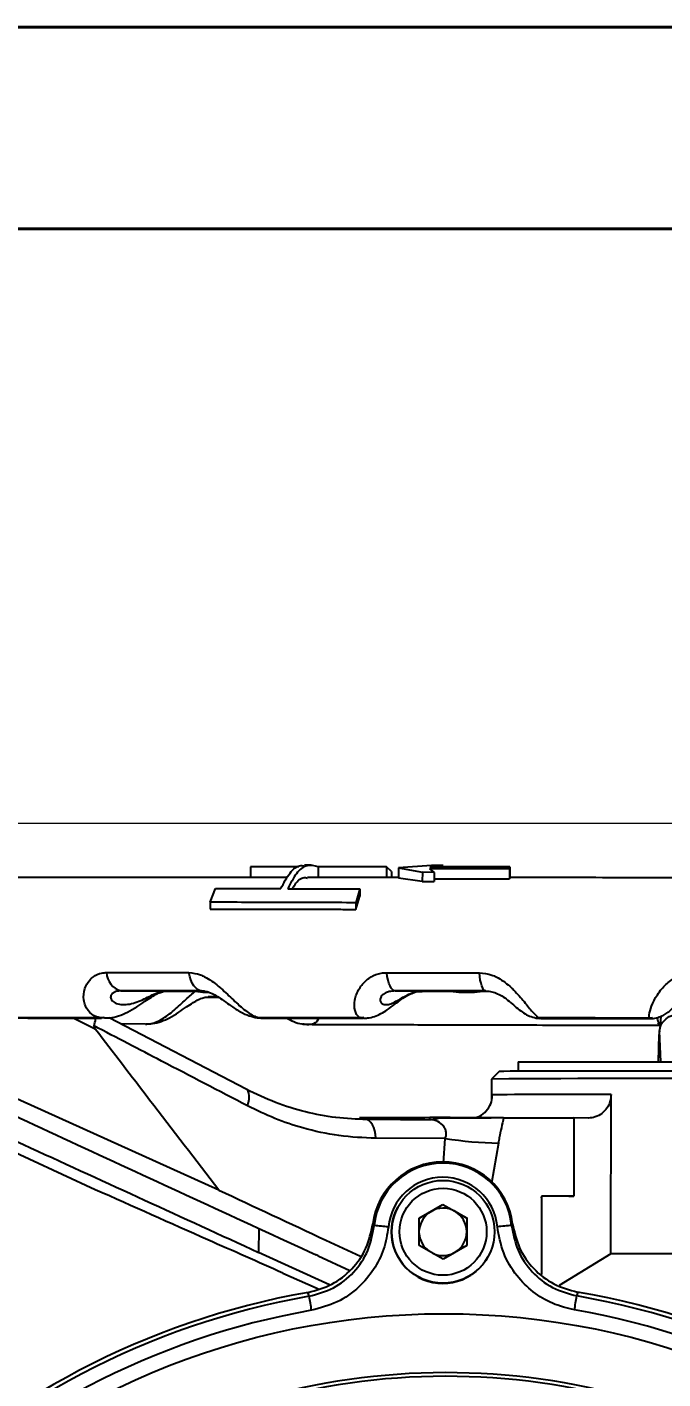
# Model space of a CAD drawing. Header units: millimetres. Extents: x 2271 to 4415, y 823 to 2339.
# Drawn here: x 2844.2 to 2924.5, y 2168.2 to 2339.1 of the extents above; entities that cross this region are included whole.
import ezdxf

# ---------------------------------------------------------------- set-up
doc = ezdxf.new("R2010")
doc.units = ezdxf.units.MM
for name, color, linetype, lineweight in [('AM_BOR', 7, 'Continuous', 50), ('标注', 3, 'Continuous', 13), ('粗实线', 7, 'Continuous', 40)]:
    doc.layers.add(name, color=color, linetype=linetype, lineweight=lineweight)
doc.styles.add('SLDTEXTSTYLE1', font='txt.shx', dxfattribs={"width": 0.7, "bigfont": 'gbcbig.shx'})
doc.dimstyles.new('SLDDIMSTYLE12$0', dxfattribs={"dimtxt": 12, "dimasz": 10, "dimexe": 0, "dimexo": 0.0625, "dimgap": 0.875, "dimtad": 1, "dimdec": 1, "dimlfac": 1.8, "dimrnd": 1e-09, "dimzin": 12, "dimdsep": 46, "dimtxsty": 'SLDTEXTSTYLE1', "dimcen": 0.09, "dimdle": 8.16, "dimclrd": 3, "dimclre": 3, "dimadec": 0, "dimazin": 3, "dimtfac": 1, "dimtdec": 1, "dimtofl": 0, "dimtmove": 0, "dimatfit": 3, "dimfxl": 0, "dimfrac": 2, "dimtolj": 1, "dimlwd": 5, "dimlwe": 5, "dimarcsym": 0})

# ---------------------------------------------------------------- blocks, each defined once
blk = doc.blocks.new('rA3')
at = {"layer": '粗实线'}
for p, q in [((753.384, 421.26), (333.384, 421.26)), ((748.384, 416.26), (358.384, 416.26))]:
    blk.add_line(p, q, dxfattribs=at)
blk = doc.blocks.new('*D176')
at = {"layer": 'Defpoints', "color": 0, "transparency": 16777216}
for p in [(3089.39, 2238.49), (2786.32, 2221.03), (3089.39, 2221.03)]:
    blk.add_point(p, dxfattribs=at)
at = {"layer": '标注', "color": 3, "lineweight": 5, "transparency": 16777216}
blk.add_line((2786.32, 2221.1), (2786.32, 2238.49), dxfattribs=at)
at = {"layer": '标注', "color": 3, "linetype": 'Continuous', "lineweight": 5, "transparency": 16777216}
for p, q in [((2796.32, 2238.49), (3079.39, 2238.49)), ((3089.39, 2221.1), (3089.39, 2238.49))]:
    blk.add_line(p, q, dxfattribs=at)
at = {"layer": '标注', "color": 3, "transparency": 16777216}
for points in [[(2796.32, 2240.15), (2796.32, 2236.82), (2786.32, 2238.49)], [(3079.39, 2240.15), (3079.39, 2236.82), (3089.39, 2238.49)]]:
    blk.add_solid(points, dxfattribs=at)
at = {"layer": '标注', "color": 0, "transparency": 16777216, "insert": (2937.85, 2244.36), "char_height": 10, "attachment_point": 5, "style": 'SLDTEXTSTYLE1'}
blk.add_mtext('\\A1;300', dxfattribs=at)

msp = doc.modelspace()

# ---------------------------------------------------------------- linework, layer by layer
at = {"color": 7, "linetype": 'Continuous', "lineweight": 25}
for p, q in [((2872.388, 2232.936), (2872.385, 2231.618)), ((2878.52, 2232.936), (2872.388, 2232.936)), ((2880.95, 2232.936), (2880.947, 2231.614)), ((2889.583, 2232.934), (2880.95, 2232.936)), ((2889.583, 2232.934), (2889.58, 2231.609)), ((2890.231, 2232.371), (2889.583, 2232.934)), ((2890.231, 2232.371), (2890.229, 2231.608)), ((2891.087, 2232.828), (2891.084, 2231.501)), ((2895.253, 2233.101), (2891.087, 2232.828)), ((2891.087, 2232.828), (2894.11, 2232.256)), ((2895.035, 2232.715), (2895.034, 2232.705)), ((2895.034, 2232.705), (2895.617, 2232.254)), ((2895.035, 2232.715), (2895.035, 2232.705)), ((2905.134, 2232.697), (2895.035, 2232.715)), ((2895.058, 2232.96), (2896.756, 2233.099)), ((2905.158, 2232.944), (2895.058, 2232.96)), ((2896.756, 2233.099), (2895.253, 2233.101)), ((2905.134, 2232.697), (2905.132, 2231.414)), ((2905.158, 2232.944), (2905.134, 2232.697)), ((2905.158, 2232.944), (2905.155, 2231.559)), ((2894.108, 2231.087), (2891.084, 2231.501)), ((2894.11, 2232.256), (2894.108, 2231.087)), ((2894.108, 2231.087), (2895.615, 2231.086)), ((2895.617, 2232.254), (2894.11, 2232.256)), ((2895.617, 2232.254), (2895.615, 2231.086)), ((2895.616, 2231.427), (2905.132, 2231.414)), ((2905.132, 2231.414), (2905.155, 2231.559)), ((2867.325, 2228.473), (2867.988, 2230.208)), ((2867.988, 2230.208), (2876.229, 2230.19)), ((2877.124, 2230.188), (2886.223, 2230.169)), ((2885.715, 2227.575), (2886.221, 2229.244)), ((2886.223, 2230.169), (2885.717, 2228.416)), ((2886.223, 2230.169), (2886.221, 2229.244)), ((2867.325, 2228.473), (2867.324, 2227.584)), ((2885.717, 2228.416), (2885.715, 2227.575)), ((2856.047, 2217.276), (2861.781, 2217.239)), ((2865.458, 2217.233), (2866.392, 2217.102)), ((2866.392, 2217.102), (2867.093, 2217.102)), ((2890.668, 2217.264), (2894.091, 2217.228)), ((2897.662, 2217.219), (2898.715, 2217.086)), ((2898.715, 2217.086), (2900.684, 2217.084)), ((2900.684, 2217.084), (2901.742, 2217.215)), ((2901.742, 2217.215), (2902.417, 2217.215)), ((2852.797, 2212.422), (2850.019, 2213.815)), ((2853.773, 2213.895), (2853.379, 2213.868)), ((2853.433, 2213.858), (2853.773, 2213.895)), ((2853.945, 2213.854), (2853.433, 2213.858)), ((2871.87, 2204.827), (2854.552, 2213.858)), ((2873.094, 2213.896), (2873.518, 2213.862)), ((2873.474, 2213.872), (2873.094, 2213.896)), ((2886.32, 2213.867), (2873.474, 2213.872)), ((2873.518, 2213.862), (2886.347, 2213.858)), ((2873.518, 2213.862), (2873.943, 2213.856)), ((2886.732, 2213.89), (2886.32, 2213.867)), ((2886.347, 2213.858), (2886.732, 2213.89)), ((2886.673, 2213.85), (2886.347, 2213.858)), ((2908.502, 2213.869), (2908.926, 2213.838)), ((2908.906, 2213.847), (2908.502, 2213.869)), ((2908.926, 2213.838), (2909.128, 2213.83)), ((2923.203, 2213.848), (2922.789, 2213.828)), ((2922.793, 2213.819), (2923.203, 2213.848)), ((2922.882, 2213.811), (2922.793, 2213.819)), ((2924.255, 2214.057), (2924.1, 2212.469)), ((2859.12, 2213.07), (2856.039, 2213.083)), ((2879.015, 2213.071), (2879.622, 2213.002)), ((2879.521, 2213.031), (2879.77, 2213.012)), ((2923.799, 2213.236), (2924.229, 2212.959)), ((2924.216, 2208.315), (2924.054, 2212.167)), ((2852.79, 2192.132), (2811.354, 2211.225)), ((2868.404, 2192.086), (2826.12, 2211.164)), ((2923.961, 2208.315), (2924.036, 2211.75)), ((2903.848, 2207.113), (2902.846, 2206.115)), ((2906.211, 2208.315), (2906.211, 2207.148)), ((2906.211, 2208.315), (2940.533, 2208.315)), ((2902.845, 2206.115), (2902.84, 2203.444)), ((2917.916, 2184.013), (2917.954, 2204.177)), ((2895.74, 2201.086), (2895.395, 2200.965)), ((2904.381, 2201.229), (2913.267, 2201.197)), ((2913.267, 2201.197), (2913.248, 2191.316)), ((2915.097, 2201.188), (2913.267, 2201.195)), ((2897.007, 2198.596), (2888.232, 2198.63)), ((2896.766, 2195.474), (2897.007, 2198.596)), ((2903.71, 2198.009), (2902.847, 2192.946)), ((2909.166, 2191.33), (2909.148, 2181.425)), ((2913.248, 2191.316), (2909.166, 2191.33)), ((2909.166, 2191.082), (2909.198, 2191.328)), ((2912.63, 2191.315), (2913.248, 2191.316)), ((2891.017, 2189.926), (2891.005, 2189.904)), ((2893.717, 2188.534), (2896.712, 2190.276)), ((2895.208, 2189.393), (2896.705, 2190.263)), ((2896.705, 2190.263), (2896.712, 2190.276)), ((2896.705, 2190.263), (2898.208, 2189.402)), ((2896.712, 2190.276), (2899.717, 2188.553)), ((2893.717, 2188.526), (2895.208, 2189.393)), ((2893.728, 2185.07), (2893.717, 2188.534)), ((2898.208, 2189.402), (2899.71, 2188.541)), ((2899.71, 2188.541), (2899.717, 2188.553)), ((2899.71, 2188.541), (2899.716, 2186.809)), ((2899.717, 2188.553), (2899.728, 2185.089)), ((2873.461, 2187.231), (2873.424, 2184.208)), ((2899.716, 2186.809), (2899.721, 2185.085)), ((2905.594, 2187.519), (2905.502, 2187.812)), ((2896.733, 2183.348), (2893.728, 2185.07)), ((2899.728, 2185.089), (2896.733, 2183.348)), ((2873.418, 2184.208), (2873.424, 2184.208)), ((2882.396, 2180.094), (2873.418, 2184.208)), ((2880.931, 2183.773), (2880.694, 2183.886)), ((2880.931, 2183.773), (2884.946, 2181.93)), ((2902.412, 2183.669), (2902.424, 2183.691)), ((2917.916, 2184.013), (2911.383, 2180)), ((2876.494, 2181.587), (2880.678, 2179.711)), ((2880.678, 2179.711), (2880.951, 2179.592))]:
    msp.add_line(p, q, dxfattribs=at)
at = {"color": 7, "linetype": 'Continuous', "lineweight": 25, "flags": 128}
for points in [[(2854.209, 2219.581), (2855.483, 2219.581), (2856.765, 2219.581), (2858.055, 2219.581), (2859.353, 2219.582), (2860.659, 2219.582), (2861.973, 2219.582), (2863.295, 2219.581), (2864.624, 2219.581)], [(2866.232, 2217.276), (2865.973, 2217.319), (2865.72, 2217.441), (2865.478, 2217.64), (2865.254, 2217.912), (2865.052, 2218.251), (2864.878, 2218.648), (2864.734, 2219.095), (2864.624, 2219.581)], [(2889.611, 2219.569), (2891.057, 2219.568), (2892.509, 2219.567), (2893.965, 2219.565), (2895.425, 2219.564), (2896.89, 2219.562), (2898.359, 2219.561), (2899.832, 2219.559), (2901.309, 2219.558)], [(2890.668, 2217.264), (2890.498, 2217.307), (2890.331, 2217.429), (2890.172, 2217.628), (2890.025, 2217.9), (2889.892, 2218.239), (2889.777, 2218.636), (2889.683, 2219.083), (2889.611, 2219.569)], [(2902.109, 2217.253), (2901.98, 2217.296), (2901.854, 2217.418), (2901.733, 2217.617), (2901.622, 2217.889), (2901.522, 2218.227), (2901.435, 2218.625), (2901.363, 2219.071), (2901.309, 2219.558)], [(2866.232, 2217.276), (2864.932, 2217.276), (2863.639, 2217.276), (2862.354, 2217.276), (2861.077, 2217.276), (2859.807, 2217.276), (2858.546, 2217.276), (2857.292, 2217.276), (2856.047, 2217.276)], [(2866.571, 2217.233), (2866.359, 2217.233), (2865.908, 2217.233), (2865.458, 2217.233)], [(2902.109, 2217.253), (2900.665, 2217.255), (2899.224, 2217.256), (2897.787, 2217.258), (2896.355, 2217.259), (2894.927, 2217.26), (2893.503, 2217.262), (2892.083, 2217.263), (2890.668, 2217.264)], [(2901.742, 2217.215), (2901.23, 2217.215), (2900.718, 2217.216), (2900.207, 2217.216), (2899.697, 2217.217), (2899.187, 2217.217), (2898.678, 2217.218), (2898.17, 2217.218), (2897.662, 2217.219)], [(2866.913, 2216.46), (2868.197, 2216.456), (2868.32, 2216.455)], [(2903.848, 2207.113), (2903.949, 2207.121), (2904.397, 2207.131), (2905.2, 2207.14), (2906.349, 2207.149), (2907.831, 2207.156), (2909.631, 2207.162), (2911.729, 2207.167), (2914.103, 2207.17), (2916.729, 2207.173), (2919.579, 2207.174), (2922.621, 2207.173), (2925.824, 2207.172)], [(2872.033, 2202.723), (2872.163, 2203.171), (2872.235, 2203.596), (2872.249, 2203.983), (2872.202, 2204.317), (2872.098, 2204.585), (2871.939, 2204.778), (2871.87, 2204.827)], [(2888.232, 2198.63), (2888.193, 2199.109), (2888.106, 2199.566), (2887.974, 2199.983), (2887.802, 2200.347), (2887.596, 2200.644), (2887.364, 2200.864), (2887.113, 2200.998), (2886.853, 2201.043)], [(2886.853, 2201.043), (2891.371, 2201.026), (2894.921, 2201.012)], [(2957.6, 2183.938), (2954.61, 2183.95), (2951.449, 2183.96), (2948.149, 2183.971), (2944.744, 2183.98), (2941.269, 2183.988), (2937.758, 2183.995), (2934.247, 2184.001), (2930.772, 2184.006), (2927.367, 2184.01), (2924.068, 2184.012), (2920.907, 2184.013), (2917.916, 2184.013)]]:
    msp.add_lwpolyline(points, dxfattribs=at)
at = {"color": 7, "linetype": 'Continuous', "lineweight": 25}
for centre, radius in [((2896.721, 2186.809), 6.5), ((2896.723, 2186.812), 5.5), ((2896.843, 2081.787), 94.663)]:
    msp.add_circle(centre, radius, dxfattribs=at)
for centre, radius, start, end in [((2856.671, 2219.658), 2.463, 181.79752, 255.31954), ((2929.531, -2194.71), 4400.906, 89.437263, 90.347418), ((2914.535, 1062.05), 1142.132, 89.828482, 90.580979), ((2898.333, 370.688), 1830.552, 90.06279, 90.380788), ((2894.935, 2205.409), 4.397, 269.81822, 288.45718), ((2904.711, 1189.406), 1011.79, 90.053772, 90.489809), ((2905.213, 2253.735), 55.746, 261.53533, 268.45492), ((2896.688, 2186.749), 8.89, 6.98978, 173.15629), ((2896.706, 2186.781), 8.712, 5.44582, 174.70024), ((2896.709, 2186.787), 6.912, 5.44581, 174.70025), ((2896.709, 2186.787), 6.5, 151.3368, 331.33626), ((2896.716, 2186.799), 3, 60.17996, 120.17977), ((2896.716, 2186.799), 3, 120.17983, 176.28902), ((2896.716, 2186.799), 3, 0.18027, 60.1801), ((2876.169, 2044.944), 143.134, 84.52468, 85.24612), ((2896.716, 2186.799), 3, 184.0714, 234.57725), ((2896.716, 2186.799), 3, 304.20958, 0.18019), ((2918.904, 2031.437), 156.756, 94.94999, 95.60651), ((2896.716, 2186.799), 3, 245.78281, 296.15006), ((2896.822, 2081.75), 98.896, 99.98751, 170.15867), ((2896.839, 2081.782), 98.356, 99.97048, 170.17569), ((2659.401, 2138.51), 224.035, 9.86368, 10.32216), ((2487.444, 2251.103), 432.286, 350.12012, 350.3576), ((2896.84, 2081.781), 98.358, 9.97103, 80.17554), ((2896.822, 2081.749), 98.897, 9.98805, 80.15852), ((2896.842, 2081.788), 96.559, 99.97048, 170.17569), ((2896.843, 2081.786), 96.56, 9.97103, 80.17554), ((2897.103, 2082.263), 86.736, 352.83814, 187.30792), ((2897.105, 2082.266), 86.27, 352.83813, 187.30793)]:
    msp.add_arc(centre, radius, start, end, dxfattribs=at)
for points, knots in [([(2876.229, 2230.19), (2876.601, 2230.907), (2877.345, 2232.341), (2878.445, 2233.209), (2879.071, 2233.08), (2879.222, 2233.049)], [0, 0, 0, 0, 0.4313555, 0.8627449, 1, 1, 1, 1]), ([(2880.95, 2232.936), (2880.481, 2233.064), (2879.544, 2233.319), (2878.176, 2232.298), (2877.468, 2230.877), (2877.124, 2230.188)], [0, 0, 0, 0, 0.33986485, 0.6797489, 1, 1, 1, 1]), ([(2880.08, 2233.164), (2879.89, 2233.164), (2879.601, 2233.164), (2879.321, 2233.164), (2879.224, 2233.164)], [0, 0, 0, 0, 0.65710105, 1, 1, 1, 1]), ([(2877.07, 2231.616), (2875.732, 2231.617), (2872.369, 2231.618), (2867.139, 2231.619), (2861.377, 2231.619), (2855.79, 2231.618), (2850.382, 2231.615), (2845.168, 2231.612), (2840.159, 2231.607), (2835.365, 2231.601), (2830.798, 2231.594), (2826.467, 2231.586), (2822.382, 2231.577), (2818.552, 2231.567), (2814.985, 2231.555), (2811.688, 2231.543), (2808.67, 2231.53), (2805.935, 2231.516), (2803.489, 2231.5), (2801.336, 2231.484), (2799.479, 2231.467), (2797.919, 2231.449), (2796.652, 2231.43), (2795.646, 2231.407), (2795.076, 2231.389), (2794.596, 2231.36), (2794.249, 2231.331), (2793.818, 2231.277), (2793.33, 2231.193), (2792.675, 2231.037), (2791.834, 2230.759), (2790.845, 2230.306), (2789.781, 2229.632), (2788.738, 2228.73), (2787.797, 2227.607), (2787.025, 2226.286), (2786.481, 2224.816), (2786.19, 2223.207), (2786.216, 2221.56), (2786.445, 2220.218), (2786.741, 2219.507), (2786.831, 2219.293)], [0, 0, 0, 0, 0.0252653, 0.0635505, 0.1018364, 0.1401233, 0.1784113, 0.2167006, 0.2549916, 0.2932847, 0.3315803, 0.3698791, 0.408182, 0.4464903, 0.4848055, 0.5231303, 0.5614682, 0.599825, 0.6382099, 0.6766386, 0.7151397, 0.7537706, 0.7926615, 0.8321702, 0.8736933, 0.8884551, 0.8992542, 0.905115, 0.9100083, 0.9147637, 0.9200745, 0.9266107, 0.9339412, 0.9418298, 0.9502367, 0.9589809, 0.9679166, 0.9769513, 0.9868173, 0.9960214, 1, 1, 1, 1]), ([(2877.71, 2230.187), (2877.851, 2230.431), (2878.324, 2231.248), (2879.014, 2231.702), (2879.504, 2231.556), (2879.591, 2231.53)], [0, 0, 0, 0, 0.2592803, 0.8686026, 1, 1, 1, 1]), ([(2891.085, 2231.608), (2889.152, 2231.609), (2885.268, 2231.612), (2881.492, 2231.614), (2879.595, 2231.615)], [0, 0, 0, 0, 0.4976188, 1, 1, 1, 1]), ([(2934.595, 2231.551), (2933.418, 2231.553), (2930.003, 2231.559), (2924.361, 2231.568), (2917.691, 2231.578), (2911.277, 2231.587), (2907.124, 2231.592), (2905.155, 2231.594)], [0, 0, 0, 0, 0.118831, 0.3446699, 0.5705243, 0.7963793, 1, 1, 1, 1]), ([(2867.324, 2227.584), (2869.969, 2227.583), (2875.268, 2227.582), (2881.474, 2227.578), (2884.989, 2227.576), (2885.715, 2227.575)], [0, 0, 0, 0, 0.4414628, 0.8844871, 1, 1, 1, 1]), ([(2885.717, 2228.416), (2882.589, 2228.425), (2876.32, 2228.444), (2870.328, 2228.463), (2867.325, 2228.473)], [0, 0, 0, 0, 0.4988716, 1, 1, 1, 1]), ([(2853.379, 2213.868), (2853.238, 2213.904), (2852.661, 2214.05), (2851.812, 2214.694), (2851.236, 2216.022), (2851.346, 2217.476), (2851.914, 2218.499), (2852.656, 2219.176), (2853.391, 2219.53), (2854.002, 2219.568), (2854.209, 2219.581)], [0, 0, 0, 0, 0.0622967, 0.2544254, 0.4482378, 0.6229599, 0.7582503, 0.8249276, 0.9404672, 1, 1, 1, 1]), ([(2864.624, 2219.581), (2865.112, 2219.524), (2865.78, 2219.446), (2867.048, 2218.861), (2867.924, 2218.229), (2869.127, 2217.193), (2870.324, 2216.021), (2871.775, 2214.695), (2872.816, 2214.053), (2873.347, 2213.907), (2873.474, 2213.872)], [0, 0, 0, 0, 0.1281763, 0.1753176, 0.3410351, 0.3773525, 0.5525415, 0.7468717, 0.9395136, 1, 1, 1, 1]), ([(2886.32, 2213.867), (2886.245, 2213.901), (2885.926, 2214.048), (2885.527, 2214.688), (2885.473, 2216.015), (2885.999, 2217.468), (2886.84, 2218.49), (2887.79, 2219.166), (2888.673, 2219.519), (2889.373, 2219.556), (2889.611, 2219.569)], [0, 0, 0, 0, 0.0596207, 0.2522975, 0.446663, 0.6218836, 0.7575601, 0.8244278, 0.9402973, 1, 1, 1, 1]), ([(2901.309, 2219.558), (2901.844, 2219.5), (2902.577, 2219.422), (2903.903, 2218.835), (2904.775, 2218.202), (2905.893, 2217.166), (2906.914, 2215.993), (2907.952, 2214.667), (2908.568, 2214.028), (2908.842, 2213.881), (2908.906, 2213.847)], [0, 0, 0, 0, 0.128421, 0.1756524, 0.3416863, 0.3780729, 0.5535965, 0.748298, 0.9413079, 1, 1, 1, 1]), ([(2922.789, 2213.828), (2922.778, 2213.862), (2922.732, 2214.009), (2922.806, 2214.646), (2923.277, 2215.972), (2924.182, 2217.423), (2925.239, 2218.444), (2926.333, 2219.119), (2927.304, 2219.471), (2928.045, 2219.508), (2928.297, 2219.52)], [0, 0, 0, 0, 0.0583818, 0.2513124, 0.4459339, 0.6213853, 0.7572406, 0.8241965, 0.9402186, 1, 1, 1, 1]), ([(2853.952, 2213.846), (2854.168, 2213.844), (2854.775, 2213.837), (2855.758, 2214.093), (2856.898, 2214.561), (2857.984, 2215.205), (2858.979, 2215.889), (2859.846, 2216.476), (2860.574, 2216.899), (2861.172, 2217.147), (2861.564, 2217.236), (2861.713, 2217.23), (2861.769, 2217.228)], [0, 0, 0, 0, 0.0721517, 0.2027619, 0.3390091, 0.4868487, 0.615839, 0.7146405, 0.8003449, 0.8753462, 0.9540131, 1, 1, 1, 1]), ([(2856.047, 2217.276), (2855.82, 2217.258), (2855.527, 2217.235), (2855.124, 2217.073), (2854.889, 2216.897), (2854.703, 2216.577), (2854.741, 2216.178), (2855.158, 2215.789), (2855.832, 2215.553), (2856.663, 2215.511), (2857.565, 2215.671), (2858.465, 2216.001), (2859.339, 2216.43), (2860.202, 2216.862), (2861.028, 2217.18), (2861.538, 2217.22), (2861.781, 2217.239)], [0, 0, 0, 0, 0.0591791, 0.0764013, 0.1316864, 0.1593118, 0.2338149, 0.3262968, 0.4271999, 0.5353964, 0.6422077, 0.7354359, 0.8101889, 0.8743352, 0.9403133, 1, 1, 1, 1]), ([(2859.12, 2213.07), (2859.304, 2213.075), (2859.951, 2213.091), (2861.161, 2213.582), (2862.698, 2214.729), (2864.094, 2216.075), (2865.043, 2216.889), (2865.444, 2217.233)], [0, 0, 0, 0, 0.1041654, 0.3666325, 0.6152963, 0.8372337, 1, 1, 1, 1]), ([(2861.781, 2217.239), (2861.784, 2217.239), (2862.584, 2217.237), (2863.85, 2217.234), (2865.048, 2217.233), (2865.458, 2217.233)], [0, 0, 0, 0, 0.0030332, 0.6591977, 1, 1, 1, 1]), ([(2866.262, 2217.273), (2866.424, 2217.262), (2866.734, 2217.242), (2867.372, 2217.027), (2868.09, 2216.657), (2868.895, 2216.125), (2869.816, 2215.454), (2870.822, 2214.77), (2871.885, 2214.199), (2872.65, 2214.003), (2873.004, 2213.912)], [0, 0, 0, 0, 0.0957374, 0.1825999, 0.2753193, 0.3783206, 0.5134018, 0.6901592, 0.8568644, 1, 1, 1, 1]), ([(2886.672, 2213.838), (2886.839, 2213.834), (2887.323, 2213.823), (2888.083, 2214.031), (2888.912, 2214.387), (2889.756, 2214.915), (2890.555, 2215.53), (2891.4, 2216.178), (2892.2, 2216.697), (2892.972, 2217.045), (2893.599, 2217.215), (2893.942, 2217.21), (2894.077, 2217.207)], [0, 0, 0, 0, 0.0575339, 0.1672275, 0.2771777, 0.4005865, 0.5572209, 0.6751997, 0.7782707, 0.8614971, 0.9456019, 1, 1, 1, 1]), ([(2890.668, 2217.264), (2890.408, 2217.247), (2890.071, 2217.224), (2889.57, 2217.063), (2889.245, 2216.887), (2888.901, 2216.568), (2888.72, 2216.169), (2888.832, 2215.78), (2889.168, 2215.545), (2889.655, 2215.503), (2890.238, 2215.663), (2890.885, 2215.992), (2891.598, 2216.421), (2892.4, 2216.853), (2893.253, 2217.17), (2893.821, 2217.209), (2894.091, 2217.228)], [0, 0, 0, 0, 0.059179, 0.0764013, 0.1316861, 0.1593116, 0.2338145, 0.3262961, 0.427199, 0.5353953, 0.6422067, 0.7354351, 0.8101884, 0.8743349, 0.9403131, 1, 1, 1, 1]), ([(2894.091, 2217.228), (2894.095, 2217.228), (2894.822, 2217.226), (2895.995, 2217.222), (2897.235, 2217.22), (2897.662, 2217.219)], [0, 0, 0, 0, 0.0030352, 0.6570425, 1, 1, 1, 1]), ([(2902.178, 2217.243), (2902.41, 2217.228), (2902.883, 2217.197), (2903.639, 2216.922), (2904.406, 2216.492), (2905.138, 2215.924), (2905.81, 2215.321), (2906.462, 2214.761), (2907.214, 2214.256), (2908.044, 2213.929), (2908.693, 2213.768), (2909.062, 2213.803), (2909.122, 2213.809)], [0, 0, 0, 0, 0.0825116, 0.1683559, 0.2551297, 0.3692442, 0.5096773, 0.6541324, 0.7742351, 0.8752122, 0.9797226, 1, 1, 1, 1]), ([(2859.221, 2213.091), (2859.492, 2213.094), (2860.142, 2213.101), (2861.143, 2213.384), (2862.237, 2213.867), (2863.279, 2214.512), (2864.248, 2215.192), (2865.098, 2215.766), (2865.828, 2216.179), (2866.438, 2216.415), (2866.84, 2216.498), (2867, 2216.487), (2867.048, 2216.483)], [0, 0, 0, 0, 0.0911721, 0.2184914, 0.3524129, 0.5010365, 0.6281753, 0.7255586, 0.8099745, 0.8858805, 0.9652981, 1, 1, 1, 1]), ([(2868.313, 2216.494), (2867.899, 2216.495), (2867.481, 2216.496), (2867.077, 2216.496), (2867.073, 2216.496)], [0, 0, 0, 0, 0.9909821, 1, 1, 1, 1]), ([(2922.875, 2213.774), (2922.883, 2213.773), (2923.158, 2213.739), (2923.679, 2213.848), (2924.367, 2214.068), (2924.921, 2214.386), (2925.334, 2214.712), (2925.64, 2215.005), (2925.964, 2215.351), (2926.307, 2215.738), (2926.833, 2216.221), (2927.332, 2216.611), (2927.694, 2216.763), (2927.778, 2216.799)], [0, 0, 0, 0, 0.0030537, 0.1087852, 0.2046791, 0.2923967, 0.3693117, 0.4447578, 0.5418397, 0.7076295, 0.8426958, 0.9632761, 1, 1, 1, 1]), ([(2853.379, 2213.868), (2849.705, 2213.866), (2842.321, 2213.861), (2833.465, 2213.848), (2826.24, 2213.833), (2822.513, 2213.823), (2820.646, 2213.818)], [0, 0, 0, 0, 0.2970422, 0.5969281, 0.7980268, 1, 1, 1, 1]), ([(2820.792, 2213.807), (2822.321, 2213.811), (2825.383, 2213.82), (2831.272, 2213.833), (2838.573, 2213.845), (2846.345, 2213.853), (2851.48, 2213.857), (2853.433, 2213.858)], [0, 0, 0, 0, 0.1665134, 0.3335205, 0.5873875, 0.8430166, 1, 1, 1, 1]), ([(2844.289, 2213.81), (2845.442, 2213.811), (2848.287, 2213.814), (2851.406, 2213.816), (2853.408, 2213.816), (2853.578, 2213.816)], [0, 0, 0, 0, 0.3839476, 0.947673, 1, 1, 1, 1]), ([(2852.633, 2212.841), (2852.721, 2213.131), (2852.833, 2213.498), (2852.845, 2213.804), (2852.847, 2213.868)], [0, 0, 0, 0, 0.7898752, 1, 1, 1, 1]), ([(2873.004, 2213.912), (2873.012, 2213.909), (2873.298, 2213.824), (2873.61, 2213.83), (2873.913, 2213.835)], [0, 0, 0, 0, 0.0287298, 1, 1, 1, 1]), ([(2873.943, 2213.817), (2874.639, 2213.817), (2877.324, 2213.816), (2881.566, 2213.814), (2885.162, 2213.812), (2886.673, 2213.811)], [0, 0, 0, 0, 0.1687514, 0.6508369, 1, 1, 1, 1]), ([(2876.918, 2213.87), (2877.232, 2213.7), (2877.848, 2213.366), (2878.739, 2213.067), (2879.314, 2213.041), (2879.521, 2213.031)], [0, 0, 0, 0, 0.39966207, 0.78385795, 1, 1, 1, 1]), ([(2880.988, 2213.814), (2880.97, 2213.749), (2880.83, 2213.267), (2880.321, 2213.03), (2879.845, 2213.003), (2879.713, 2212.996)], [0, 0, 0, 0, 0.1008878, 0.7498055, 1, 1, 1, 1]), ([(2922.789, 2213.828), (2920.654, 2213.831), (2915.999, 2213.838), (2911.397, 2213.844), (2908.906, 2213.847)], [0, 0, 0, 0, 0.458701, 1, 1, 1, 1]), ([(2908.926, 2213.838), (2909.89, 2213.837), (2914.478, 2213.831), (2919.124, 2213.824), (2922.793, 2213.819)], [0, 0, 0, 0, 0.2101504, 1, 1, 1, 1]), ([(2909.128, 2213.789), (2910.852, 2213.787), (2914.771, 2213.782), (2919.367, 2213.776), (2922.239, 2213.771), (2922.882, 2213.77)], [0, 0, 0, 0, 0.37879018, 0.86086794, 1, 1, 1, 1]), ([(2923.747, 2213.884), (2923.833, 2213.556), (2923.924, 2213.205), (2924.01, 2213.135), (2924.015, 2213.131)], [0, 0, 0, 0, 0.9339778, 1, 1, 1, 1]), ([(2924.054, 2212.167), (2924.111, 2212.454), (2924.198, 2212.895), (2924.549, 2213.411), (2925.004, 2213.862), (2925.629, 2214.215), (2926.16, 2214.288), (2926.365, 2214.316)], [0, 0, 0, 0, 0.26378762, 0.40598781, 0.55150775, 0.82666039, 1, 1, 1, 1]), ([(2852.633, 2212.841), (2852.63, 2212.829), (2852.623, 2212.803), (2852.624, 2212.742), (2852.666, 2212.601), (2852.741, 2212.499), (2852.797, 2212.422)], [0, 0, 0, 0, 0.0824935, 0.1705882, 0.3803725, 1, 1, 1, 1]), ([(2872.033, 2202.723), (2868.411, 2204.611), (2861.943, 2207.981), (2855.478, 2211.356), (2852.633, 2212.841)], [0, 0, 0, 0, 0.56, 1, 1, 1, 1]), ([(2868.404, 2192.086), (2865.488, 2195.879), (2860.28, 2202.653), (2855.083, 2209.437), (2852.797, 2212.422)], [0, 0, 0, 0, 0.5600021, 1, 1, 1, 1]), ([(2879.713, 2212.996), (2879.519, 2213.006), (2879.289, 2213.018), (2879.053, 2213.064), (2879.015, 2213.071)], [0, 0, 0, 0, 0.8413532, 1, 1, 1, 1]), ([(2924.302, 2212.875), (2922.462, 2212.879), (2916.691, 2212.891), (2907.046, 2212.915), (2896.641, 2212.943), (2887.515, 2212.97), (2882.317, 2212.987), (2879.713, 2212.996)], [0, 0, 0, 0, 0.1199161, 0.3761653, 0.6341936, 0.816777, 1, 1, 1, 1]), ([(2924.054, 2212.167), (2924.053, 2212.155), (2924.051, 2212.129), (2924.047, 2212.068), (2924.04, 2211.928), (2924.038, 2211.826), (2924.036, 2211.75)], [0, 0, 0, 0, 0.0824935, 0.1705882, 0.3803725, 1, 1, 1, 1]), ([(2815.436, 2210.835), (2825.167, 2206.362), (2844.493, 2197.477), (2863.826, 2188.61), (2873.424, 2184.208)], [0, 0, 0, 0, 0.50351983, 1, 1, 1, 1]), ([(2822.516, 2210.806), (2832.166, 2206.336), (2851.556, 2197.356), (2870.951, 2188.39), (2880.694, 2183.886)], [0, 0, 0, 0, 0.4976728, 1, 1, 1, 1]), ([(2887.099, 2201.003), (2885.793, 2201.051), (2883.19, 2201.145), (2879.322, 2201.905), (2875.522, 2203.073), (2873.089, 2204.241), (2871.87, 2204.827)], [0, 0, 0, 0, 0.2515179, 0.5009364, 0.7498894, 1, 1, 1, 1]), ([(2900.609, 2201.232), (2900.778, 2201.255), (2901.289, 2201.324), (2902.033, 2201.85), (2902.678, 2202.703), (2902.931, 2203.53), (2902.949, 2203.999), (2902.954, 2204.124)], [0, 0, 0, 0, 0.1355562, 0.4103148, 0.67391, 0.913218, 1, 1, 1, 1]), ([(2917.954, 2204.177), (2917.925, 2203.863), (2917.869, 2203.236), (2917.441, 2202.394), (2916.802, 2201.719), (2915.989, 2201.269), (2915.389, 2201.214), (2915.097, 2201.188)], [0, 0, 0, 0, 0.190511, 0.3807243, 0.5789225, 0.7952783, 1, 1, 1, 1]), ([(2888.232, 2198.63), (2886.677, 2198.698), (2883.578, 2198.834), (2879.308, 2199.784), (2875.448, 2201.066), (2873.174, 2202.169), (2872.033, 2202.723)], [0, 0, 0, 0, 0.2815396, 0.5608619, 0.7796518, 1, 1, 1, 1]), ([(2897.007, 2198.596), (2897.055, 2198.755), (2897.15, 2199.064), (2897.114, 2199.539), (2896.941, 2199.967), (2896.552, 2200.46), (2895.855, 2200.908), (2895.235, 2200.977), (2894.921, 2201.012)], [0, 0, 0, 0, 0.1251651, 0.2440023, 0.362149, 0.4834229, 0.7377951, 1, 1, 1, 1]), ([(2904.381, 2201.229), (2904.044, 2201.229), (2902.828, 2201.229), (2900.871, 2201.232), (2898.926, 2201.235), (2897.694, 2201.237), (2896.937, 2201.238), (2896.5, 2201.238), (2896.375, 2201.238), (2896.327, 2201.238)], [0, 0, 0, 0, 0.13772, 0.4960856, 0.7059806, 0.8342591, 0.9369967, 0.9760494, 1, 1, 1, 1]), ([(2904.381, 2201.229), (2904.184, 2200.387), (2903.934, 2199.32), (2903.749, 2198.237), (2903.71, 2198.009)], [0, 0, 0, 0, 0.7895012, 1, 1, 1, 1]), ([(2876.494, 2181.587), (2873.336, 2182.986), (2865.431, 2186.488), (2857.533, 2190.014), (2852.79, 2192.132)], [0, 0, 0, 0, 0.3994634, 1, 1, 1, 1]), ([(2868.404, 2192.086), (2872.906, 2189.971), (2878.861, 2187.173), (2884.824, 2184.392), (2886.278, 2183.713)], [0, 0, 0, 0, 0.7560304, 1, 1, 1, 1]), ([(2879.67, 2179.147), (2880.702, 2179.429), (2882.763, 2179.994), (2885.304, 2182.015), (2887.183, 2184.667), (2887.635, 2186.76), (2887.861, 2187.808)], [0, 0, 0, 0, 0.2500466, 0.4994486, 0.7493959, 1, 1, 1, 1]), ([(2879.81, 2178.653), (2880.862, 2178.943), (2882.967, 2179.524), (2885.546, 2181.617), (2887.42, 2184.361), (2887.827, 2186.511), (2888.031, 2187.586)], [0, 0, 0, 0, 0.2497435, 0.4995348, 0.7496229, 1, 1, 1, 1]), ([(2889.826, 2187.425), (2889.669, 2186.475), (2889.356, 2184.581), (2888.038, 2181.982), (2886.074, 2179.652), (2883.407, 2177.753), (2881.22, 2177.177), (2880.124, 2176.888)], [0, 0, 0, 0, 0.1872716, 0.3736538, 0.5608014, 0.7799695, 1, 1, 1, 1]), ([(2887.861, 2187.808), (2887.892, 2187.766), (2887.948, 2187.691), (2888.006, 2187.618), (2888.031, 2187.586)], [0, 0, 0, 0, 0.56, 1, 1, 1, 1]), ([(2913.319, 2176.93), (2912.384, 2177.162), (2910.52, 2177.624), (2908.035, 2179.146), (2905.871, 2181.291), (2904.192, 2184.102), (2903.791, 2186.328), (2903.59, 2187.443)], [0, 0, 0, 0, 0.1872812, 0.3736777, 0.5607984, 0.7799545, 1, 1, 1, 1]), ([(2905.378, 2187.608), (2905.404, 2187.649), (2905.449, 2187.723), (2905.493, 2187.798), (2905.513, 2187.831)], [0, 0, 0, 0, 0.56, 1, 1, 1, 1]), ([(2905.378, 2187.608), (2905.584, 2186.535), (2905.996, 2184.391), (2907.874, 2181.652), (2910.458, 2179.562), (2912.567, 2178.985), (2913.623, 2178.696)], [0, 0, 0, 0, 0.2498556, 0.4996698, 0.7497111, 1, 1, 1, 1]), ([(2905.513, 2187.831), (2905.74, 2186.785), (2906.195, 2184.698), (2908.077, 2182.051), (2910.625, 2180.033), (2912.691, 2179.472), (2913.726, 2179.19)], [0, 0, 0, 0, 0.2500652, 0.4994456, 0.7493864, 1, 1, 1, 1]), ([(2879.81, 2178.653), (2879.783, 2178.745), (2879.735, 2178.909), (2879.69, 2179.074), (2879.67, 2179.147)], [0, 0, 0, 0, 0.56, 1, 1, 1, 1]), ([(2913.726, 2179.19), (2913.707, 2179.098), (2913.675, 2178.933), (2913.638, 2178.768), (2913.623, 2178.696)], [0, 0, 0, 0, 0.56, 1, 1, 1, 1])]:
    msp.add_open_spline(points, degree=3, knots=knots, dxfattribs=at)

# ---------------------------------------------------------------- block references
at = {"layer": 'AM_BOR', "xscale": 5.104687500000001, "yscale": 5.104687500000001, "zscale": 5.104687500000001}
msp.add_blockref('rA3', (569.094, 188.726), dxfattribs=at)

# ---------------------------------------------------------------- dimensions: what is measured, and where the dimension line sits
at = {"layer": '标注'}
dim = msp.add_linear_dim(base=(3089.386, 2238.487), p1=(2786.322, 2221.034), p2=(3089.386, 2221.034), text='300', dimstyle='SLDDIMSTYLE12$0', override={"dimtxt": 10, "dimtdec": 3, "dimtzin": 0}, dxfattribs=at)
dim.commit()
dim.dimension.update_dxf_attribs({"geometry": '*D176', "text_midpoint": (2937.854, 2238.487), "dimtype": 160})

doc.saveas('drawing.dxf')
